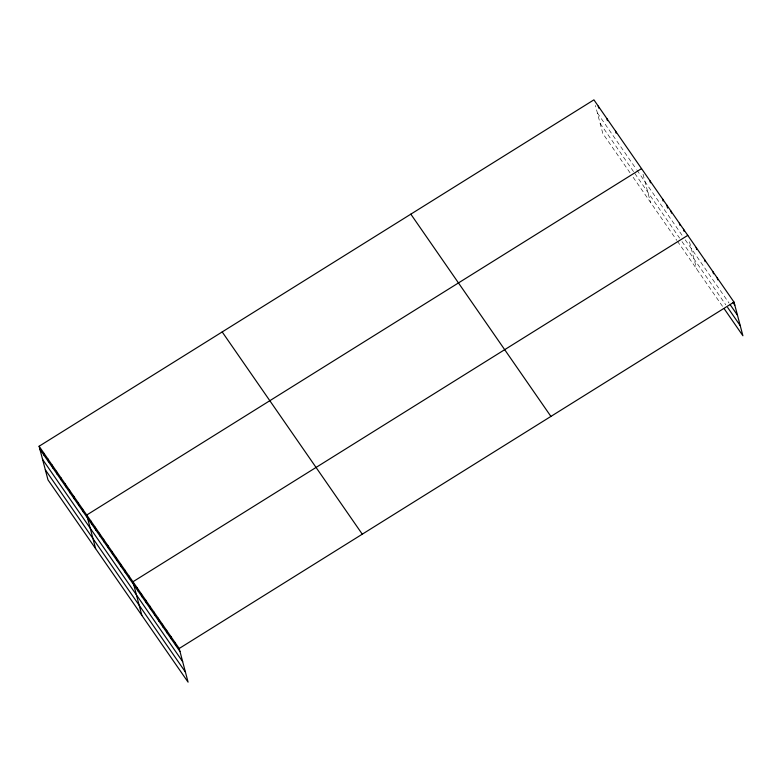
<?xml version="1.0" encoding="UTF-8"?>
<svg xmlns="http://www.w3.org/2000/svg" width="782" height="782" viewBox="0 0 782 782"><rect width="100%" height="100%" fill="white"/><g stroke="black" fill="none" stroke-linecap="round" stroke-linejoin="round"><path stroke-width="0.59" stroke-dasharray="3.91 2.93" d="M597.399 112.999L636.362 169.264M636.988 170.153L682.852 236.369M685.247 239.839L729.078 303.113M600.146 123.409L633.547 171.629M634.788 173.418L679.597 238.109M681.992 241.579L725.823 304.853M630.028 172.802L602.814 133.507L595.395 105.423M633.127 177.27L676.86 240.406M677.456 241.276L723.086 307.15M689.48 241.775L696.674 269.008M643.029 174.19L650.448 202.274"/><path stroke-width="1.17" d="M39.1 446.248L179.186 648.493L188.081 682.148L47.995 479.894L39.1 446.248L593.919 99.852L734.005 302.106L742.9 335.752L724.288 308.88M641.553 168.619L86.734 515.015L95.619 548.661M687.779 235.362L132.96 581.749L141.845 615.405M179.186 648.493L734.005 302.106M733.017 302.546L734.816 305.146M730.28 304.843L737.485 315.244M727.622 307.453L740.231 325.654M410.833 214.16L550.919 416.415M222.196 331.939L362.281 534.184M39.902 449.298L179.987 651.543M42.57 459.396L182.656 661.64M45.327 469.796L185.412 672.041M717.202 277.835L717.739 279.858M712.998 271.765L713.536 273.798M704.592 259.634L705.129 261.657M696.185 247.493L696.723 249.526M683.576 229.292L684.113 231.325M679.372 223.222L679.91 225.255M670.966 211.091L671.503 213.124M666.772 205.021L667.574 208.071M662.569 198.96L663.107 200.984M649.959 180.75L650.497 182.783M615.571 131.112L616.108 133.145M606.91 118.61L607.448 120.643M598.25 106.108L598.787 108.141M174.982 642.423L175.784 645.473M170.779 636.362L171.59 639.402M166.576 630.292L167.387 633.342M162.373 624.222L163.184 627.272M158.169 618.161L158.981 621.201M153.966 612.091L154.777 615.141M149.773 606.021L150.574 609.07M145.569 599.95L146.371 603M141.366 593.89L142.168 596.93M137.163 587.82L137.964 590.869M128.756 575.689L129.558 578.729M124.553 569.619L125.355 572.668M120.35 563.548L121.151 566.598M116.147 557.488L116.948 560.528M111.943 551.418L112.745 554.458M107.74 545.347L108.551 548.397M103.537 539.277L104.348 542.327M99.334 533.216L100.145 536.257M95.13 527.146L95.942 530.196M90.927 521.076L91.738 524.126M82.403 508.759L83.205 511.809M78.073 502.513L78.874 505.553M73.743 496.257L74.544 499.307M69.412 490.011L70.214 493.051M65.082 483.755L65.884 486.805M60.752 477.509L61.553 480.549M56.421 471.253L57.223 474.303M52.091 465.007L52.893 468.047M47.761 458.751L48.562 461.8M43.43 452.495L44.232 455.544"/></g></svg>
